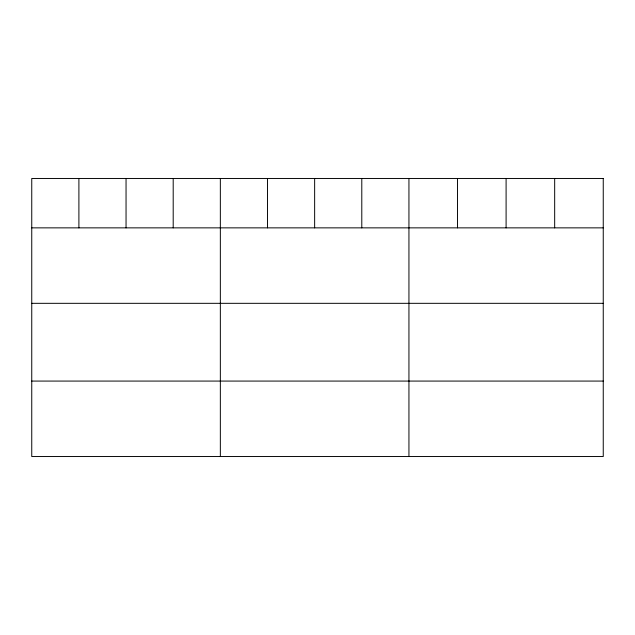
<?xml version="1.0" encoding="UTF-8"?>
<svg xmlns="http://www.w3.org/2000/svg" width="635" height="635" viewBox="0 0 635 635"><rect width="100%" height="100%" fill="white"/><g stroke="black" fill="none" stroke-linecap="round" stroke-linejoin="round"><path stroke-width="0.95" d="M31.75 227.862L603.25 227.862M31.75 303.324L603.25 303.324M31.75 381.071L603.25 381.071M554.672 178.467L554.672 227.862M506.095 178.467L506.095 227.862M457.517 178.467L457.517 227.862M408.94 178.467L408.94 456.533M361.791 178.467L361.791 227.862M314.642 178.467L314.642 227.862M267.494 178.467L267.494 227.862M220.345 178.467L220.345 456.533M173.196 178.467L173.196 227.862M126.047 178.467L126.047 227.862M78.899 178.467L78.899 227.862M603.25 178.467L31.75 178.467L31.75 456.533L603.25 456.533L603.25 178.467"/></g></svg>
